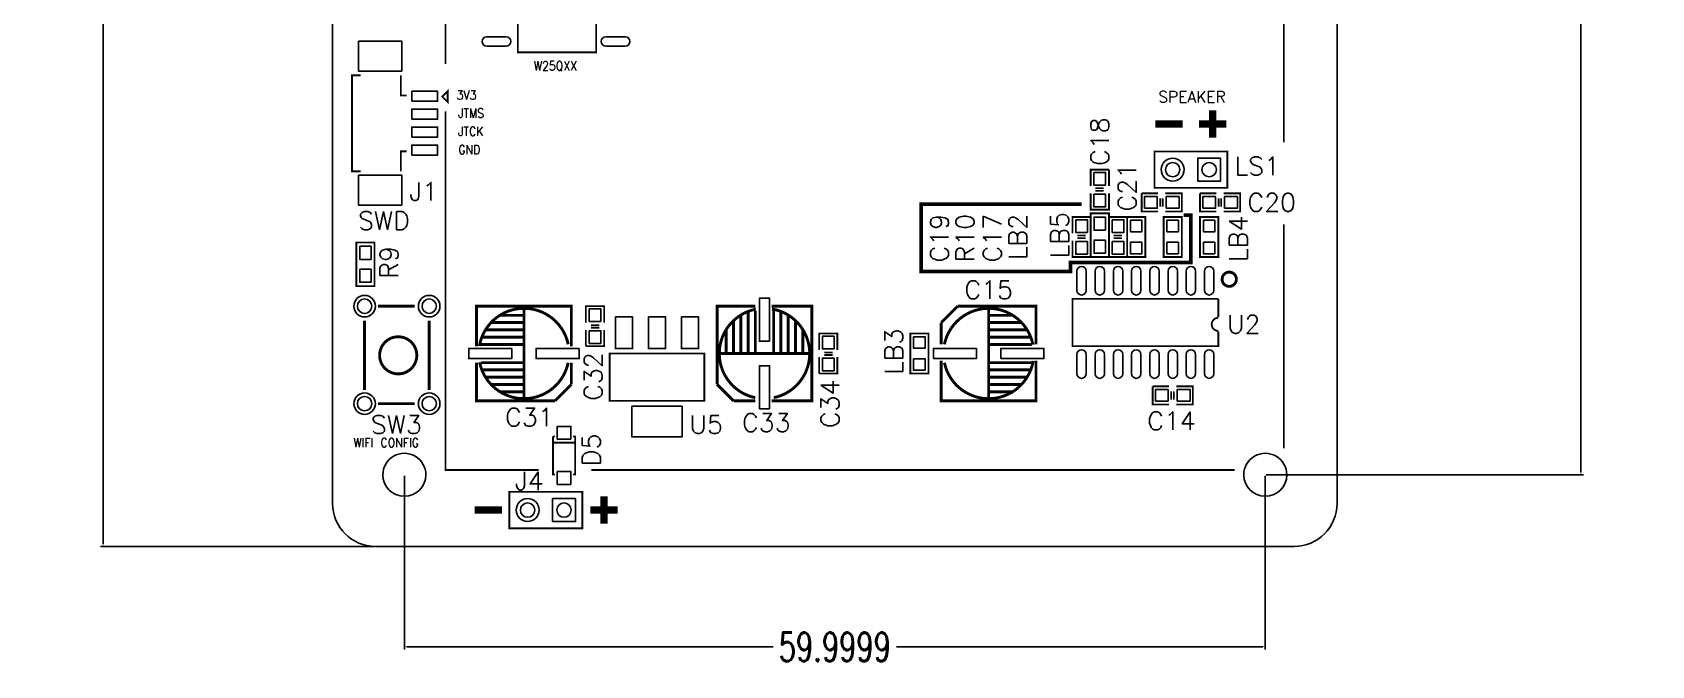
# Model space of a CAD drawing. Extents: x -21 to 92, y -8 to 119.
# Drawn here: x -20.9 to 91.9, y -8.3 to 35.9 of the extents above; entities that cross this region are included whole.
import ezdxf
from ezdxf.enums import TextEntityAlignment as Align

# ---------------------------------------------------------------- set-up
doc = ezdxf.new("R2010")
doc.units = 0
doc.header["$MEASUREMENT"] = 0
doc.layers.get('0').update_dxf_attribs({"linetype": 'CONTINUOUS'})
doc.layers.get('Defpoints').update_dxf_attribs({"linetype": 'CONTINUOUS'})
for name, color, linetype in [('BG_OUTLINE', 6, 'CONTINUOUS'), ('BO_SILKSCREEN_TOP', 7, 'CONTINUOUS'), ('PG_SILKSCREEN_TOP', 7, 'CONTINUOUS'), ('PIN_TOP', 12, 'CONTINUOUS'), ('RE_DISPLAY_TOP', 142, 'CONTINUOUS'), ('RE_SILKSCREEN_TOP', 7, 'CONTINUOUS')]:
    doc.layers.add(name, color=color, linetype=linetype)
doc.styles.get("Standard").update_dxf_attribs({"font": 'txt.shx', "width": 0.7, "height": 2})
doc.dimstyles.get("Standard").update_dxf_attribs({"dimtxt": 0.18, "dimasz": 0.18, "dimexe": 0.18, "dimexo": 0.0625, "dimgap": 0.09, "dimtad": 0, "dimtih": 1, "dimtoh": 1, "dimdec": 4, "dimzin": 0, "dimdsep": 46, "dimtxsty": 'Standard', "dimcen": 0.09, "dimadec": 0, "dimazin": 0, "dimtfac": 1, "dimtdec": 4, "dimtofl": 0, "dimtmove": 0, "dimatfit": 3, "dimfxl": 1, "dimtolj": 1, "dimtzin": 0, "dimarcsym": 0})

# ---------------------------------------------------------------- blocks, each defined once
blk = doc.blocks.new('*D11')
at = {"color": 0, "linetype": 'Continuous', "lineweight": -2, "transparency": 16777216}
for p, q in [((2.93724, 99.9998), (-16.18, 99.9998)), ((-16, 99.8198), (-16, 51.0899)), ((-16, 0.18), (-16, 48.9099)), ((2.93724, 0), (-16.18, 0))]:
    blk.add_line(p, q, dxfattribs=at)
at = {"color": 0, "linetype": 'Continuous', "transparency": 16777216}
for points in [[(-16.03, 99.8198), (-15.97, 99.8198), (-16, 99.9998)], [(-16.03, 0.18), (-15.97, 0.18), (-16, 0)]]:
    blk.add_solid(points, dxfattribs=at)
at = {"layer": 'Defpoints', "color": 0, "linetype": 'Continuous', "transparency": 16777216}
for p in [(-16, 99.9998), (2.99974, 99.9998), (2.99974, 0)]:
    blk.add_point(p, dxfattribs=at)
at = {"color": 0, "linetype": 'Continuous', "transparency": 16777216, "insert": (-16, 49.9999), "char_height": 2, "attachment_point": 5}
blk.add_mtext('\\A1;99.9998', dxfattribs=at)
blk = doc.blocks.new('*D12')
at = {"color": 0, "linetype": 'Continuous', "lineweight": -2, "transparency": 16777216}
for p, q in [((65.06, 95), (87.18, 95)), ((87, 94.82), (87, 51.09)), ((87, 5.18), (87, 48.91)), ((65.06, 5), (87.18, 5))]:
    blk.add_line(p, q, dxfattribs=at)
at = {"color": 0, "linetype": 'Continuous', "transparency": 16777216}
for points in [[(86.97, 94.82), (87.03, 94.82), (87, 95)], [(86.97, 5.18), (87.03, 5.18), (87, 5)]]:
    blk.add_solid(points, dxfattribs=at)
at = {"layer": 'Defpoints', "color": 0, "linetype": 'Continuous', "transparency": 16777216}
for p in [(65, 95), (65, 5), (87, 5)]:
    blk.add_point(p, dxfattribs=at)
at = {"color": 0, "linetype": 'Continuous', "transparency": 16777216, "insert": (87, 50), "char_height": 2, "attachment_point": 5}
blk.add_mtext('\\A1;90.0000', dxfattribs=at)
blk = doc.blocks.new('*D13')
at = {"color": 0, "linetype": 'Continuous', "lineweight": -2, "transparency": 16777216}
for p, q in [((5, 4.94), (5, -7.18)), ((65, 4.94), (65, -7.18)), ((5.18, -7), (30.71, -7)), ((64.82, -7), (39.29, -7))]:
    blk.add_line(p, q, dxfattribs=at)
at = {"color": 0, "linetype": 'Continuous', "transparency": 16777216}
for points in [[(5.18, -6.97), (5.18, -7.03), (5, -7)], [(64.82, -6.97), (64.82, -7.03), (65, -7)]]:
    blk.add_solid(points, dxfattribs=at)
at = {"layer": 'Defpoints', "color": 0, "linetype": 'Continuous', "transparency": 16777216}
for p in [(5, 5), (65, 5), (65, -7)]:
    blk.add_point(p, dxfattribs=at)
at = {"color": 0, "linetype": 'Continuous', "transparency": 16777216, "insert": (35, -7), "char_height": 2, "attachment_point": 5}
blk.add_mtext('\\A1;59.9999', dxfattribs=at)

msp = doc.modelspace()

# ---------------------------------------------------------------- linework, layer by layer
at = {"layer": 'BG_OUTLINE'}
msp.add_lwpolyline([(2.99974, 99.9998), (67.00012, 99.9998, -0.414185), (69.99986, 97.00006), (69.99986, 2.99974, -0.414172), (67.00012, 0), (2.99974, 0, -0.414163), (0, 2.99974), (0, 97.00006, -0.414176)], format="xyb", close=True, dxfattribs=at)
for points in [[(0, 97.00006), (0, 2.99974)], [(69.99986, 2.99974), (69.99986, 97.00006)], [(2.99974, 0), (67.00012, 0)]]:
    msp.add_lwpolyline(points, dxfattribs=at)
for points in [[(6.49986, 5.00126, 1.000007), (3.50012, 4.99872, 0.999993), (6.49986, 5.00126)], [(66.49974, 5.00126, 1.000007), (63.5, 4.99872, 0.999993), (66.49974, 5.00126)], [(0, 2.99974, 0.414163), (2.99974, 0)], [(67.00012, 0, 0.414172), (69.99986, 2.99974)]]:
    msp.add_lwpolyline(points, format="xyb", dxfattribs=at)
at = {"layer": 'BO_SILKSCREEN_TOP'}
for points in [[(61.341, 28.5115, 0.508, 0.508, 0), (61.341, 30.4165, 0.508, 0.508, 0)], [(57.3405, 29.464, 0.508, 0.508, 0), (59.2455, 29.464, 0.508, 0.508, 0)], [(60.3885, 29.464, 0.508, 0.508, 0), (62.2935, 29.464, 0.508, 0.508, 0)], [(52.197, 23.876, 0.254, 0.254, 0), (41.021, 23.876, 0.254, 0.254, 0), (41.021, 19.177, 0.254, 0.254, 0), (51.435, 19.177, 0.254, 0.254, 0), (51.435, 19.812, 0.254, 0.254, 0), (59.817, 19.812, 0.254, 0.254, 0), (59.817, 23.114, 0.254, 0.254, 0), (59.309, 23.114, 0.254, 0.254, 0)], [(18.923, 1.5875, 0.508, 0.508, 0), (18.923, 3.4925, 0.508, 0.508, 0)], [(9.906, 2.54, 0.508, 0.508, 0), (11.811, 2.54, 0.508, 0.508, 0)], [(17.9705, 2.54, 0.508, 0.508, 0), (19.8755, 2.54, 0.508, 0.508, 0)]]:
    msp.add_lwpolyline(points, format="xyseb", dxfattribs=at)
at = {"layer": 'PG_SILKSCREEN_TOP'}
for points in [[(66.294, 59.944, 0.127, 0.127, 0), (66.294, 28.194, 0.127, 0.127, 0)], [(7.874, 33.655, 0.127, 0.127, 0), (7.874, 43.688, 0.127, 0.127, 0)], [(13.2842, 34.4678, 0.127, 0.127, 0), (18.3642, 34.4678, 0.127, 0.127, 0), (18.3642, 39.8018, 0.127, 0.127, 0), (12.9032, 39.8018, 0.127, 0.127, 0), (12.9032, 34.4678, 0.127, 0.127, 0), (13.2842, 34.4678, 0.127, 0.127, 0)], [(1.9558, 32.86506, 0.127, 0.127, 0), (1.35636, 32.86506, 0.127, 0.127, 0), (1.35636, 26.16454, 0.127, 0.127, 0), (1.9558, 26.16454, 0.127, 0.127, 0)], [(5.1562, 31.46298, 0.127, 0.127, 0), (4.75488, 31.46298, 0.127, 0.127, 0), (4.75488, 32.86506, 0.127, 0.127, 0)], [(8.02386, 31.7627, 0.127, 0.127, 0), (8.02386, 31.0007, 0.127, 0.127, 0), (7.64286, 31.3817, 0.127, 0.127, 0), (8.02386, 31.7627, 0.127, 0.127, 0)], [(14.351, 5.334, 0.127, 0.127, 0), (7.874, 5.334, 0.127, 0.127, 0), (7.874, 30.353, 0.127, 0.127, 0)], [(5.1562, 27.56408, 0.127, 0.127, 0), (4.75488, 27.56408, 0.127, 0.127, 0), (4.75488, 26.16454, 0.127, 0.127, 0)], [(62.357, 25.019, 0.127, 0.127, 0), (57.277, 25.019, 0.127, 0.127, 0), (57.277, 27.559, 0.127, 0.127, 0), (62.357, 27.559, 0.127, 0.127, 0), (62.357, 25.019, 0.127, 0.127, 0)], [(52.832, 25.146, 0.127, 0.127, 0), (52.832, 26.289, 0.127, 0.127, 0), (54.102, 26.289, 0.127, 0.127, 0)], [(54.102, 26.289, 0.127, 0.127, 0), (54.102, 25.146, 0.127, 0.127, 0)], [(53.7464, 24.9936, 0.127, 0.127, 0), (53.1622, 24.9936, 0.127, 0.127, 0)], [(53.7464, 24.8158, 0.127, 0.127, 0), (53.1622, 24.8158, 0.127, 0.127, 0)], [(54.102, 24.638, 0.127, 0.127, 0), (54.102, 23.495, 0.127, 0.127, 0), (52.832, 23.495, 0.127, 0.127, 0), (52.832, 24.638, 0.127, 0.127, 0)], [(57.531, 23.368, 0.127, 0.127, 0), (56.388, 23.368, 0.127, 0.127, 0), (56.388, 24.638, 0.127, 0.127, 0)], [(56.388, 24.638, 0.127, 0.127, 0), (57.531, 24.638, 0.127, 0.127, 0)], [(57.6834, 24.2824, 0.127, 0.127, 0), (57.6834, 23.6982, 0.127, 0.127, 0)], [(57.8612, 24.2824, 0.127, 0.127, 0), (57.8612, 23.6982, 0.127, 0.127, 0)], [(58.039, 24.638, 0.127, 0.127, 0), (59.182, 24.638, 0.127, 0.127, 0), (59.182, 23.368, 0.127, 0.127, 0), (58.039, 23.368, 0.127, 0.127, 0)], [(61.595, 23.368, 0.127, 0.127, 0), (60.452, 23.368, 0.127, 0.127, 0), (60.452, 24.638, 0.127, 0.127, 0)], [(60.452, 24.638, 0.127, 0.127, 0), (61.595, 24.638, 0.127, 0.127, 0)], [(61.7474, 24.2824, 0.127, 0.127, 0), (61.7474, 23.6982, 0.127, 0.127, 0)], [(61.9252, 24.2824, 0.127, 0.127, 0), (61.9252, 23.6982, 0.127, 0.127, 0)], [(62.103, 24.638, 0.127, 0.127, 0), (63.246, 24.638, 0.127, 0.127, 0), (63.246, 23.368, 0.127, 0.127, 0), (62.103, 23.368, 0.127, 0.127, 0)], [(51.562, 21.844, 0.127, 0.127, 0), (51.562, 22.987, 0.127, 0.127, 0), (52.832, 22.987, 0.127, 0.127, 0)], [(52.832, 20.193, 0.127, 0.127, 0), (52.832, 23.241, 0.127, 0.127, 0), (54.102, 23.241, 0.127, 0.127, 0), (54.102, 20.193, 0.127, 0.127, 0), (52.832, 20.193, 0.127, 0.127, 0)], [(52.832, 22.987, 0.127, 0.127, 0), (52.832, 21.844, 0.127, 0.127, 0)], [(54.102, 21.844, 0.127, 0.127, 0), (54.102, 22.987, 0.127, 0.127, 0), (55.372, 22.987, 0.127, 0.127, 0)], [(56.642, 20.193, 0.127, 0.127, 0), (56.642, 22.987, 0.127, 0.127, 0), (55.372, 22.987, 0.127, 0.127, 0), (55.372, 20.193, 0.127, 0.127, 0), (56.642, 20.193, 0.127, 0.127, 0)], [(55.372, 22.987, 0.127, 0.127, 0), (55.372, 21.844, 0.127, 0.127, 0)], [(57.912, 22.987, 0.127, 0.127, 0), (57.912, 20.193, 0.127, 0.127, 0), (59.182, 20.193, 0.127, 0.127, 0), (59.182, 22.987, 0.127, 0.127, 0), (57.912, 22.987, 0.127, 0.127, 0)], [(60.452, 22.987, 0.127, 0.127, 0), (60.452, 20.193, 0.127, 0.127, 0), (61.722, 20.193, 0.127, 0.127, 0), (61.722, 22.987, 0.127, 0.127, 0), (60.452, 22.987, 0.127, 0.127, 0)], [(52.4764, 21.6916, 0.127, 0.127, 0), (51.8922, 21.6916, 0.127, 0.127, 0)], [(52.4764, 21.5138, 0.127, 0.127, 0), (51.8922, 21.5138, 0.127, 0.127, 0)], [(55.0164, 21.6916, 0.127, 0.127, 0), (54.4322, 21.6916, 0.127, 0.127, 0)], [(55.0164, 21.5138, 0.127, 0.127, 0), (54.4322, 21.5138, 0.127, 0.127, 0)], [(66.294, 22.479, 0.127, 0.127, 0), (66.294, 6.858, 0.127, 0.127, 0)], [(2.921, 21.209, 0.127, 0.127, 0), (2.921, 18.161, 0.127, 0.127, 0), (1.651, 18.161, 0.127, 0.127, 0), (1.651, 21.209, 0.127, 0.127, 0), (2.921, 21.209, 0.127, 0.127, 0)], [(52.832, 21.336, 0.127, 0.127, 0), (52.832, 20.193, 0.127, 0.127, 0), (51.562, 20.193, 0.127, 0.127, 0), (51.562, 21.336, 0.127, 0.127, 0)], [(55.372, 21.336, 0.127, 0.127, 0), (55.372, 20.193, 0.127, 0.127, 0), (54.102, 20.193, 0.127, 0.127, 0), (54.102, 21.336, 0.127, 0.127, 0)], [(62.98438, 18.64106, 0.20066, 0.20066, 0.99934), (61.9887, 18.6436, 0.20066, 0.20066, 1.000661), (62.98438, 18.64106, 0.20066, 0.20066, 0)], [(61.722, 14.986, 0.127, 0.127, 0), (61.722, 13.97, 0.127, 0.127, 0), (51.562, 13.97, 0.127, 0.127, 0), (51.562, 17.272, 0.127, 0.127, 0), (61.722, 17.272, 0.127, 0.127, 0)], [(61.722, 17.272, 0.127, 0.127, 0), (61.722, 16.002, 0.127, 0.127, 0)], [(2.23012, 10.922, 0.20066, 0.20066, 0), (2.23012, 15.748, 0.20066, 0.20066, 0)], [(3.175, 16.764, 0.20066, 0.20066, 0), (5.715, 16.764, 0.20066, 0.20066, 0)], [(6.731, 15.748, 0.20066, 0.20066, 0), (6.731, 10.922, 0.20066, 0.20066, 0)], [(16.637, 13.97, 0.20066, 0.20066, 0), (16.637, 16.764, 0.20066, 0.20066, 0), (10.033, 16.764, 0.20066, 0.20066, 0), (10.033, 13.97, 0.20066, 0.20066, 0)], [(16.41856, 14.10462, 0.20066, 0.20066, 0.829926), (10.22858, 13.98016, 0.20066, 0.20066, 0)], [(13.335, 16.129, 0.20066, 0.20066, 0), (11.684, 16.129, 0.20066, 0.20066, 0)], [(13.335, 10.287, 0.20066, 0.20066, 0), (13.335, 16.637, 0.20066, 0.20066, 0)], [(17.653, 15.621, 0.127, 0.127, 0), (17.653, 16.764, 0.127, 0.127, 0), (18.923, 16.764, 0.127, 0.127, 0), (18.923, 15.621, 0.127, 0.127, 0)], [(26.797, 11.303, 0.20066, 0.20066, 0), (26.797, 16.764, 0.20066, 0.20066, 0), (29.464, 16.764, 0.20066, 0.20066, 0)], [(29.464, 13.462, 0.20066, 0.20066, 0), (29.464, 16.55064, 0.20066, 0.20066, 0), (29.48178, 16.55064, 0.20066, 0.20066, 0.81648), (29.45638, 10.37844, 0.20066, 0.20066, 0)], [(27.94, 13.462, 0.20066, 0.20066, 0), (27.94, 15.748, 0.20066, 0.20066, 0)], [(28.448, 13.462, 0.20066, 0.20066, 0), (28.448, 16.129, 0.20066, 0.20066, 0)], [(28.956, 13.462, 0.20066, 0.20066, 0), (28.956, 16.383, 0.20066, 0.20066, 0)], [(30.607, 10.16, 0.20066, 0.20066, 0), (33.401, 10.16, 0.20066, 0.20066, 0), (33.401, 16.764, 0.20066, 0.20066, 0), (30.607, 16.764, 0.20066, 0.20066, 0)], [(30.74162, 10.37844, 0.20066, 0.20066, 0.829926), (30.61716, 16.56842, 0.20066, 0.20066, 0)], [(30.734, 13.462, 0.20066, 0.20066, 0), (30.734, 16.55064, 0.20066, 0.20066, 0)], [(31.242, 13.462, 0.20066, 0.20066, 0), (31.242, 16.383, 0.20066, 0.20066, 0)], [(31.75, 13.462, 0.20066, 0.20066, 0), (31.75, 16.129, 0.20066, 0.20066, 0)], [(32.258, 13.462, 0.20066, 0.20066, 0), (32.258, 15.748, 0.20066, 0.20066, 0)], [(43.561, 16.764, 0.20066, 0.20066, 0), (42.418, 15.621, 0.20066, 0.20066, 0)], [(45.72, 14.097, 0.20066, 0.20066, 0), (48.80864, 14.097, 0.20066, 0.20066, 0), (48.80864, 14.07922, 0.20066, 0.20066, 0.81648), (42.63644, 14.10462, 0.20066, 0.20066, 0)], [(43.561, 16.764, 0.20066, 0.20066, 0), (49.022, 16.764, 0.20066, 0.20066, 0), (49.022, 14.097, 0.20066, 0.20066, 0)], [(45.72, 16.637, 0.20066, 0.20066, 0), (45.72, 10.287, 0.20066, 0.20066, 0)], [(45.72, 16.129, 0.20066, 0.20066, 0), (47.371, 16.129, 0.20066, 0.20066, 0)], [(61.722, 15.9512, 0.127, 0.127, 0.598741), (61.341, 15.24, 0.127, 0.127, 0)], [(5.8674, 13.335, 0.20066, 0.20066, 1), (3.2766, 13.335, 0.20066, 0.20066, 1), (5.8674, 13.335, 0.20066, 0.20066, 0)], [(13.335, 14.605, 0.20066, 0.20066, 0), (10.414, 14.605, 0.20066, 0.20066, 0)], [(13.335, 15.113, 0.20066, 0.20066, 0), (10.668, 15.113, 0.20066, 0.20066, 0)], [(13.335, 15.621, 0.20066, 0.20066, 0), (11.049, 15.621, 0.20066, 0.20066, 0)], [(18.923, 15.113, 0.127, 0.127, 0), (18.923, 13.97, 0.127, 0.127, 0), (17.653, 13.97, 0.127, 0.127, 0)], [(17.653, 13.97, 0.127, 0.127, 0), (17.653, 15.113, 0.127, 0.127, 0)], [(18.0086, 15.4432, 0.127, 0.127, 0), (18.5928, 15.4432, 0.127, 0.127, 0)], [(18.0086, 15.2654, 0.127, 0.127, 0), (18.5928, 15.2654, 0.127, 0.127, 0)], [(27.432, 13.462, 0.20066, 0.20066, 0), (27.432, 15.113, 0.20066, 0.20066, 0)], [(32.766, 13.462, 0.20066, 0.20066, 0), (32.766, 15.113, 0.20066, 0.20066, 0)], [(33.909, 13.716, 0.127, 0.127, 0), (33.909, 14.859, 0.127, 0.127, 0), (35.179, 14.859, 0.127, 0.127, 0), (35.179, 13.716, 0.127, 0.127, 0)], [(40.259, 14.859, 0.127, 0.127, 0), (40.259, 12.065, 0.127, 0.127, 0), (41.529, 12.065, 0.127, 0.127, 0), (41.529, 14.859, 0.127, 0.127, 0), (40.259, 14.859, 0.127, 0.127, 0)], [(42.418, 14.097, 0.20066, 0.20066, 0), (42.418, 15.621, 0.20066, 0.20066, 0)], [(45.72, 15.621, 0.20066, 0.20066, 0), (48.006, 15.621, 0.20066, 0.20066, 0)], [(45.72, 15.113, 0.20066, 0.20066, 0), (48.387, 15.113, 0.20066, 0.20066, 0)], [(45.72, 14.605, 0.20066, 0.20066, 0), (48.641, 14.605, 0.20066, 0.20066, 0)], [(61.341, 15.24, 0.127, 0.127, 0.25), (61.722, 15.0368, 0.127, 0.127, 0)], [(13.335, 14.097, 0.20066, 0.20066, 0), (10.24636, 14.097, 0.20066, 0.20066, 0)], [(26.924, 13.462, 0.20066, 0.20066, 0), (33.274, 13.462, 0.20066, 0.20066, 0)], [(34.2646, 13.5382, 0.127, 0.127, 0), (34.8488, 13.5382, 0.127, 0.127, 0)], [(15.494, 10.16, 0.20066, 0.20066, 0), (10.033, 10.16, 0.20066, 0.20066, 0), (10.033, 12.827, 0.20066, 0.20066, 0)], [(13.335, 12.827, 0.20066, 0.20066, 0), (10.24636, 12.827, 0.20066, 0.20066, 0), (10.24636, 12.84478, 0.20066, 0.20066, 0.81648), (16.41856, 12.81938, 0.20066, 0.20066, 0)], [(13.335, 12.319, 0.20066, 0.20066, 0), (10.414, 12.319, 0.20066, 0.20066, 0)], [(16.637, 12.827, 0.20066, 0.20066, 0), (16.637, 11.303, 0.20066, 0.20066, 0)], [(25.908, 10.16, 0.127, 0.127, 0), (19.304, 10.16, 0.127, 0.127, 0), (19.304, 13.462, 0.127, 0.127, 0), (25.908, 13.462, 0.127, 0.127, 0), (25.908, 10.16, 0.127, 0.127, 0)], [(35.179, 13.208, 0.127, 0.127, 0), (35.179, 12.065, 0.127, 0.127, 0), (33.909, 12.065, 0.127, 0.127, 0)], [(33.909, 12.065, 0.127, 0.127, 0), (33.909, 13.208, 0.127, 0.127, 0)], [(34.2646, 13.3604, 0.127, 0.127, 0), (34.8488, 13.3604, 0.127, 0.127, 0)], [(42.418, 12.954, 0.20066, 0.20066, 0), (42.418, 10.16, 0.20066, 0.20066, 0), (49.022, 10.16, 0.20066, 0.20066, 0), (49.022, 12.954, 0.20066, 0.20066, 0)], [(42.63644, 12.81938, 0.20066, 0.20066, 0.829926), (48.82642, 12.94384, 0.20066, 0.20066, 0)], [(45.72, 12.827, 0.20066, 0.20066, 0), (48.80864, 12.827, 0.20066, 0.20066, 0)], [(45.72, 12.319, 0.20066, 0.20066, 0), (48.641, 12.319, 0.20066, 0.20066, 0)], [(13.335, 11.811, 0.20066, 0.20066, 0), (10.668, 11.811, 0.20066, 0.20066, 0)], [(13.335, 11.303, 0.20066, 0.20066, 0), (11.049, 11.303, 0.20066, 0.20066, 0)], [(15.494, 10.16, 0.20066, 0.20066, 0), (16.637, 11.303, 0.20066, 0.20066, 0)], [(26.797, 11.303, 0.20066, 0.20066, 0), (27.94, 10.16, 0.20066, 0.20066, 0)], [(45.72, 11.811, 0.20066, 0.20066, 0), (48.387, 11.811, 0.20066, 0.20066, 0)], [(45.72, 11.303, 0.20066, 0.20066, 0), (48.006, 11.303, 0.20066, 0.20066, 0)], [(13.335, 10.795, 0.20066, 0.20066, 0), (11.684, 10.795, 0.20066, 0.20066, 0)], [(29.464, 10.16, 0.20066, 0.20066, 0), (27.94, 10.16, 0.20066, 0.20066, 0)], [(45.72, 10.795, 0.20066, 0.20066, 0), (47.371, 10.795, 0.20066, 0.20066, 0)], [(58.293, 9.906, 0.127, 0.127, 0), (57.15, 9.906, 0.127, 0.127, 0), (57.15, 11.176, 0.127, 0.127, 0)], [(57.15, 11.176, 0.127, 0.127, 0), (58.293, 11.176, 0.127, 0.127, 0)], [(58.4454, 10.8204, 0.127, 0.127, 0), (58.4454, 10.2362, 0.127, 0.127, 0)], [(58.6232, 10.8204, 0.127, 0.127, 0), (58.6232, 10.2362, 0.127, 0.127, 0)], [(58.801, 11.176, 0.127, 0.127, 0), (59.944, 11.176, 0.127, 0.127, 0), (59.944, 9.906, 0.127, 0.127, 0), (58.801, 9.906, 0.127, 0.127, 0)], [(5.715, 9.96442, 0.20066, 0.20066, 0), (3.175, 9.96442, 0.20066, 0.20066, 0)], [(15.3543, 7.67588, 0.127, 0.127, 0), (15.3543, 5.02412, 0.127, 0.127, 0), (15.494, 5.02412, 0.127, 0.127, 0)], [(15.494, 7.67588, 0.127, 0.127, 0), (15.3543, 7.67588, 0.127, 0.127, 0)], [(15.367, 7.239, 0.127, 0.127, 0), (16.891, 7.239, 0.127, 0.127, 0)], [(16.764, 5.02412, 0.127, 0.127, 0), (16.9037, 5.02412, 0.127, 0.127, 0), (16.9037, 7.67588, 0.127, 0.127, 0), (16.764, 7.67588, 0.127, 0.127, 0)], [(62.865, 5.334, 0.127, 0.127, 0), (18.034, 5.334, 0.127, 0.127, 0)], [(17.399, 1.27, 0.127, 0.127, 0), (12.319, 1.27, 0.127, 0.127, 0), (12.319, 3.81, 0.127, 0.127, 0), (17.399, 3.81, 0.127, 0.127, 0), (17.399, 1.27, 0.127, 0.127, 0)]]:
    msp.add_lwpolyline(points, format="xyseb", dxfattribs=at)
at = {"layer": 'PIN_TOP'}
for points in [[(1.81483, 35.25647), (4.81457, 35.25647), (4.81457, 33.15589), (1.81483, 33.15589)], [(5.5118, 31.05404), (5.5118, 31.75508), (7.31266, 31.75508), (7.31266, 31.05404)], [(5.5118, 29.8069), (5.5118, 30.50794), (7.31266, 30.50794), (7.31266, 29.8069)], [(5.5118, 28.55468), (5.5118, 29.25572), (7.31266, 29.25572), (7.31266, 28.55468)], [(5.5118, 27.305), (5.5118, 28.00604), (7.31266, 28.00604), (7.31266, 27.305)], [(61.8871, 27.0891), (61.8871, 25.4889), (60.2869, 25.4889), (60.2869, 27.0891)], [(53.0606, 26.0985), (53.8734, 26.0985), (53.8734, 25.2095), (53.0606, 25.2095)], [(1.81483, 25.90673), (4.81457, 25.90673), (4.81457, 23.80615), (1.81483, 23.80615)], [(53.0606, 24.5745), (53.8734, 24.5745), (53.8734, 23.6855), (53.0606, 23.6855)], [(56.5785, 23.5966), (56.5785, 24.4094), (57.4675, 24.4094), (57.4675, 23.5966)], [(58.1025, 23.5966), (58.1025, 24.4094), (58.9915, 24.4094), (58.9915, 23.5966)], [(60.6425, 23.5966), (60.6425, 24.4094), (61.5315, 24.4094), (61.5315, 23.5966)], [(62.1665, 23.5966), (62.1665, 24.4094), (63.0555, 24.4094), (63.0555, 23.5966)], [(51.7906, 22.7965), (52.6034, 22.7965), (52.6034, 21.9075), (51.7906, 21.9075)], [(53.8607, 22.0599), (53.0733, 22.0599), (53.0733, 22.9743), (53.8607, 22.9743)], [(54.3306, 22.7965), (55.1434, 22.7965), (55.1434, 21.9075), (54.3306, 21.9075)], [(56.40705, 21.95957), (55.60695, 21.95957), (55.60695, 22.75967), (56.40705, 22.75967)], [(58.14695, 22.75967), (58.94705, 22.75967), (58.94705, 21.95957), (58.14695, 21.95957)], [(60.68695, 22.75967), (61.48705, 22.75967), (61.48705, 21.95957), (60.68695, 21.95957)], [(1.8923, 20.9423), (2.6797, 20.9423), (2.6797, 20.0279), (1.8923, 20.0279)], [(51.7906, 21.2725), (52.6034, 21.2725), (52.6034, 20.3835), (51.7906, 20.3835)], [(53.8607, 20.4597), (53.0733, 20.4597), (53.0733, 21.3741), (53.8607, 21.3741)], [(54.3306, 21.2725), (55.1434, 21.2725), (55.1434, 20.3835), (54.3306, 20.3835)], [(56.40705, 20.42033), (55.60695, 20.42033), (55.60695, 21.22043), (56.40705, 21.22043)], [(58.14695, 21.22043), (58.94705, 21.22043), (58.94705, 20.42033), (58.14695, 20.42033)], [(60.68695, 21.22043), (61.48705, 21.22043), (61.48705, 20.42033), (60.68695, 20.42033)], [(1.8923, 19.3421), (2.6797, 19.3421), (2.6797, 18.4277), (1.8923, 18.4277)], [(30.44952, 14.31163), (29.74848, 14.31163), (29.74848, 17.31137), (30.44952, 17.31137)], [(18.6944, 15.6845), (17.8816, 15.6845), (17.8816, 16.5735), (18.6944, 16.5735)], [(19.70532, 16.00962), (20.9042, 16.00962), (20.9042, 13.80998), (19.70532, 13.80998)], [(22.00656, 16.00962), (23.20544, 16.00962), (23.20544, 13.80998), (22.00656, 13.80998)], [(24.3078, 16.00962), (25.50668, 16.00962), (25.50668, 13.80998), (24.3078, 13.80998)], [(18.6944, 14.1605), (17.8816, 14.1605), (17.8816, 15.0495), (18.6944, 15.0495)], [(12.48537, 13.81252), (12.48537, 13.11148), (9.48563, 13.11148), (9.48563, 13.81252)], [(17.18437, 13.81252), (17.18437, 13.11148), (14.18463, 13.11148), (14.18463, 13.81252)], [(34.9504, 13.7795), (34.1376, 13.7795), (34.1376, 14.6685), (34.9504, 14.6685)], [(40.49395, 14.63167), (41.29405, 14.63167), (41.29405, 13.83157), (40.49395, 13.83157)], [(41.86936, 13.11148), (41.86936, 13.81252), (44.8691, 13.81252), (44.8691, 13.11148)], [(46.56836, 13.11148), (46.56836, 13.81252), (49.5681, 13.81252), (49.5681, 13.11148)], [(30.44952, 9.61263), (29.74848, 9.61263), (29.74848, 12.61237), (30.44952, 12.61237)], [(34.9504, 12.2555), (34.1376, 12.2555), (34.1376, 13.1445), (34.9504, 13.1445)], [(40.49395, 13.09243), (41.29405, 13.09243), (41.29405, 12.29233), (40.49395, 12.29233)], [(57.3405, 10.1346), (57.3405, 10.9474), (58.2295, 10.9474), (58.2295, 10.1346)], [(58.8645, 10.1346), (58.8645, 10.9474), (59.7535, 10.9474), (59.7535, 10.1346)], [(24.35606, 9.78662), (24.35606, 7.63778), (20.85594, 7.63778), (20.85594, 9.78662)], [(16.60398, 7.47522), (15.65402, 7.47522), (15.65402, 8.37438), (16.60398, 8.37438)], [(16.60398, 4.32562), (15.65402, 4.32562), (15.65402, 5.22478), (16.60398, 5.22478)], [(16.9291, 3.3401), (16.9291, 1.7399), (15.3289, 1.7399), (15.3289, 3.3401)]]:
    msp.add_lwpolyline(points, close=True, dxfattribs=at)
for points in [[(12.09167, 34.90468), (10.74293, 34.90468, -1), (10.74293, 35.55492), (12.09167, 35.55492, -1)], [(20.39747, 34.90468), (19.04873, 34.90468, -1), (19.04873, 35.55492), (20.39747, 35.55492, -1)], [(51.87188, 17.86763), (51.87188, 19.21637, -1), (52.52212, 19.21637), (52.52212, 17.86763, -1)], [(53.14188, 17.86763), (53.14188, 19.21637, -1), (53.79212, 19.21637), (53.79212, 17.86763, -1)], [(54.41188, 17.86763), (54.41188, 19.21637, -1), (55.06212, 19.21637), (55.06212, 17.86763, -1)], [(55.68188, 17.86763), (55.68188, 19.21637, -1), (56.33212, 19.21637), (56.33212, 17.86763, -1)], [(56.95188, 17.86763), (56.95188, 19.21637, -1), (57.60212, 19.21637), (57.60212, 17.86763, -1)], [(58.22188, 17.86763), (58.22188, 19.21637, -1), (58.87212, 19.21637), (58.87212, 17.86763, -1)], [(59.49188, 17.86763), (59.49188, 19.21637, -1), (60.14212, 19.21637), (60.14212, 17.86763, -1)], [(60.76188, 17.86763), (60.76188, 19.21637, -1), (61.41212, 19.21637), (61.41212, 17.86763, -1)], [(51.87188, 12.05357), (51.87188, 13.40231, -1), (52.52212, 13.40231), (52.52212, 12.05357, -1)], [(53.14188, 12.05357), (53.14188, 13.40231, -1), (53.79212, 13.40231), (53.79212, 12.05357, -1)], [(54.41188, 12.05357), (54.41188, 13.40231, -1), (55.06212, 13.40231), (55.06212, 12.05357, -1)], [(55.68188, 12.05357), (55.68188, 13.40231, -1), (56.33212, 13.40231), (56.33212, 12.05357, -1)], [(56.95188, 12.05357), (56.95188, 13.40231, -1), (57.60212, 13.40231), (57.60212, 12.05357, -1)], [(58.22188, 12.05357), (58.22188, 13.40231, -1), (58.87212, 13.40231), (58.87212, 12.05357, -1)], [(59.49188, 12.05357), (59.49188, 13.40231, -1), (60.14212, 13.40231), (60.14212, 12.05357, -1)], [(60.76188, 12.05357), (60.76188, 13.40231, -1), (61.41212, 13.40231), (61.41212, 12.05357, -1)]]:
    msp.add_lwpolyline(points, format="xyb", close=True, dxfattribs=at)
for centre, radius in [((58.547, 26.289), 0.8001), ((2.23012, 16.764), 0.75057), ((6.731, 16.764), 0.75057), ((2.23012, 9.96442), 0.75057), ((6.731, 9.96442), 0.75057), ((13.589, 2.54), 0.8001)]:
    msp.add_circle(centre, radius, dxfattribs=at)
at = {"layer": 'RE_DISPLAY_TOP'}
for points in [[(59.04738, 26.289, 1), (58.04662, 26.289, 1)], [(61.58738, 26.289, 1), (60.58662, 26.289, 1)], [(2.7305, 16.764, 1), (1.72974, 16.764, 1)], [(7.23138, 16.764, 1), (6.23062, 16.764, 1)], [(2.7305, 9.96442, 1), (1.72974, 9.96442, 1)], [(7.23138, 9.96442, 1), (6.23062, 9.96442, 1)], [(14.08938, 2.54, 1), (13.08862, 2.54, 1)], [(16.62938, 2.54, 1), (15.62862, 2.54, 1)]]:
    msp.add_lwpolyline(points, format="xyb", close=True, dxfattribs=at)

# ---------------------------------------------------------------- texts
at = {"layer": 'BO_SILKSCREEN_TOP'}
for s, height, width, p in [('W25QXX', 0.635, 0.88, (14.0208, 33.2105)), ('3V3', 0.635, 0.88, (8.636, 31.1785)), ('JTMS', 0.635, 0.88, (8.7376, 29.9085)), ('JTCK', 0.635, 0.88, (8.7376, 28.6385)), ('GND', 0.635, 0.88, (8.763, 27.3685)), ('SWD', 1.27, 1.02, (1.778, 22.098)), ('WIFI CONFIG', 0.635, 0.88, (1.4478, 6.9215))]:
    msp.add_text(s, height=height, dxfattribs=dict(at, width=width)).set_placement(p)
msp.add_text('SPEAKER', height=0.7874, dxfattribs=at).set_placement((57.5437, 30.9753))
at = {"layer": 'RE_SILKSCREEN_TOP', "width": 1.02}
for s, p in [('C18', (54.102, 26.543)), ('C21', (56.007, 23.368)), ('C19', (42.926, 19.812)), ('R10', (44.704, 19.812)), ('C17', (46.609, 19.812)), ('R9', (4.572, 18.6817)), ('C32', (18.796, 10.16)), ('C34', (35.306, 8.255)), ('D5', (18.669, 5.6007))]:
    msp.add_text(s, height=1.27, rotation=90, dxfattribs=at).set_placement(p)
for s, p in [('LS1', (62.865, 25.908)), ('C20', (63.754, 23.368)), ('SW3', (2.667, 7.874)), ('C14', (56.769, 8.128)), ('J4', (12.7127, 3.937))]:
    msp.add_text(s, height=1.27, dxfattribs=at).set_placement(p)
for s, p in [('J1', (6.35, 24.13)), ('C15', (45.72, 17.272)), ('U2', (63.5, 14.859)), ('C31', (13.716, 8.382)), ('U5', (26.035, 7.874)), ('C33', (30.226, 8.001))]:
    msp.add_text(s, height=1.27, dxfattribs=at).set_placement(p, align=Align.CENTER)
for s, p in [('LB2', (48.387, 21.59)), ('LB5', (51.308, 21.717)), ('LB4', (63.754, 21.463)), ('LB3', (39.751, 13.589))]:
    msp.add_text(s, height=1.27, rotation=90, dxfattribs=at).set_placement(p, align=Align.CENTER)

# ---------------------------------------------------------------- dimensions: what is measured, and where the dimension line sits
at = {"linetype": 'Continuous'}
dim = msp.add_linear_dim(base=(-16, 99.9998), p1=(2.99974, 0), p2=(2.99974, 99.9998), angle=90, dimstyle='Standard', dxfattribs=at)
dim.commit()
dim.dimension.update_dxf_attribs({"geometry": '*D11', "text_midpoint": (-16, 49.9999)})
dim = msp.add_aligned_dim(p1=(64.99987, 95), p2=(64.99987, 5), distance=22.00013, dimstyle='Standard', dxfattribs=at)
dim.commit()
dim.dimension.update_dxf_attribs({"geometry": '*D12', "text_midpoint": (87, 50)})
dim = msp.add_linear_dim(base=(64.99987, -7), p1=(4.99999, 5), p2=(64.99987, 5), dimstyle='Standard', dxfattribs=at)
dim.commit()
dim.dimension.update_dxf_attribs({"geometry": '*D13', "text_midpoint": (34.99993, -7)})

doc.saveas('drawing.dxf')
